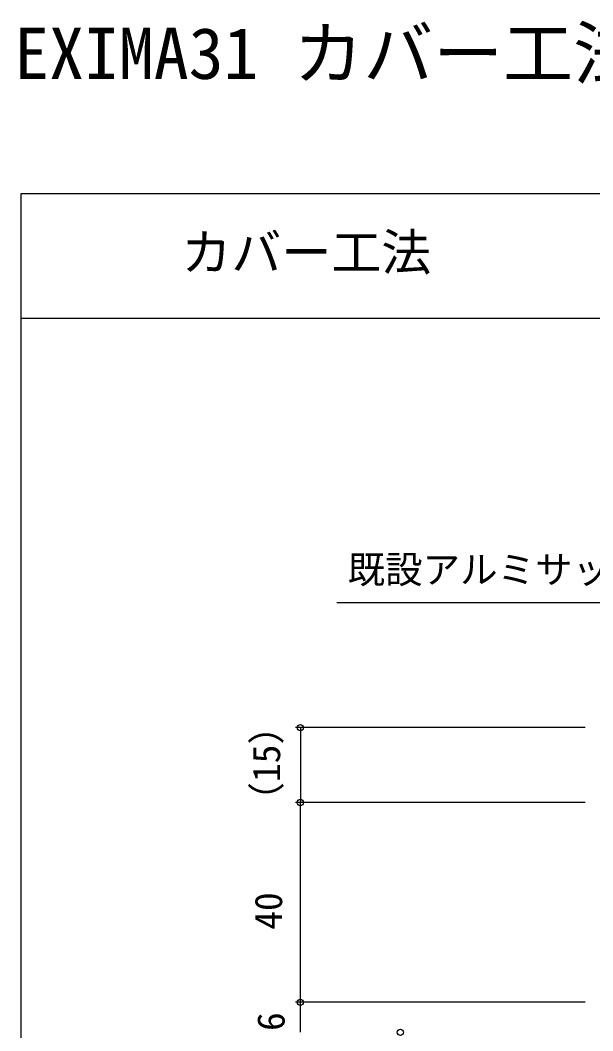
# Model space of a CAD drawing. Units: millimetres, scale not verified. Extents: x -437 to 438, y -554 to 551.
# Drawn here: x -436.9 to -322.4, y 348.7 to 551 of the extents above; entities that cross this region are included whole.
import ezdxf
from ezdxf.enums import TextEntityAlignment as Align

# ---------------------------------------------------------------- set-up
doc = ezdxf.new("R2010")
doc.units = ezdxf.units.MM
doc.header["$LTSCALE"] = 4
for name, color, linetype in [('0-1_USER1', 3, 'Continuous'), ('0-6_YKK_D', 6, 'Continuous'), ('0-7_YKK_ZWAK', 7, 'Continuous')]:
    doc.layers.add(name, color=color, linetype=linetype)
doc.styles.add('ＭＳ ゴシック', font='')
doc.styles.get('ＭＳ ゴシック').set_extended_font_data('MS Gothic')

msp = doc.modelspace()

# ---------------------------------------------------------------- linework, layer by layer
at = {"layer": '0-6_YKK_D'}
for p, q in [((-323.9, 409.383), (-381.9, 409.383)), ((-380.9, 409.383), (-380.9, 394.385)), ((-323.9, 394.385), (-381.9, 394.385)), ((-323.9, 394.385), (-381.9, 394.385)), ((-380.9, 354.385), (-380.9, 394.385)), ((-323.9, 354.385), (-381.9, 354.385)), ((-323.9, 354.382), (-381.9, 354.382)), ((-380.9, 348.382), (-380.9, 354.382))]:
    msp.add_line(p, q, dxfattribs=at)
msp.add_lwpolyline([(-235.9, 409.702), (-238.153, 410.896), (-282.494, 434.383), (-373.585, 434.383)], dxfattribs=at)
for centre in [(-380.9, 409.383), (-380.9, 394.385), (-380.9, 394.385), (-380.9, 354.385), (-380.9, 354.382), (-360.9, 348.382)]:
    msp.add_circle(centre, 0.637, dxfattribs=at)
at = {"layer": '0-7_YKK_ZWAK'}
for p, q in [((-436.8, 516.3), (-436.8, -553.7)), ((438.2, 516.3), (-436.8, 516.3)), ((438.2, 491.3), (-436.8, 491.3))]:
    msp.add_line(p, q, dxfattribs=at)

# ---------------------------------------------------------------- texts
at = {"layer": '0-1_USER1', "style": 'ＭＳ ゴシック'}
for s, height, p in [('EXIMA31 カバー工法 片開きドア[通風ドア]', 10.26, (-438.149, 536.198)), ('カバー工法', 7.331, (-404.707, 498.715))]:
    msp.add_text(s, height=height, dxfattribs=at).set_placement(p, align=Align.BOTTOM_LEFT)
at = {"layer": '0-6_YKK_D', "style": 'ＭＳ ゴシック'}
msp.add_text('既設アルミサッシ枠', height=5.499, dxfattribs=at).set_placement((-371.451, 436.645), align=Align.BOTTOM_LEFT)
for s, p in [('（15）', (-383.295, 390.996)), ('40', (-382.9, 368.93)), ('6', (-382.4, 348.654))]:
    msp.add_text(s, height=5.499, rotation=90, dxfattribs=at).set_placement(p, align=Align.BOTTOM_LEFT)

doc.saveas('drawing.dxf')
